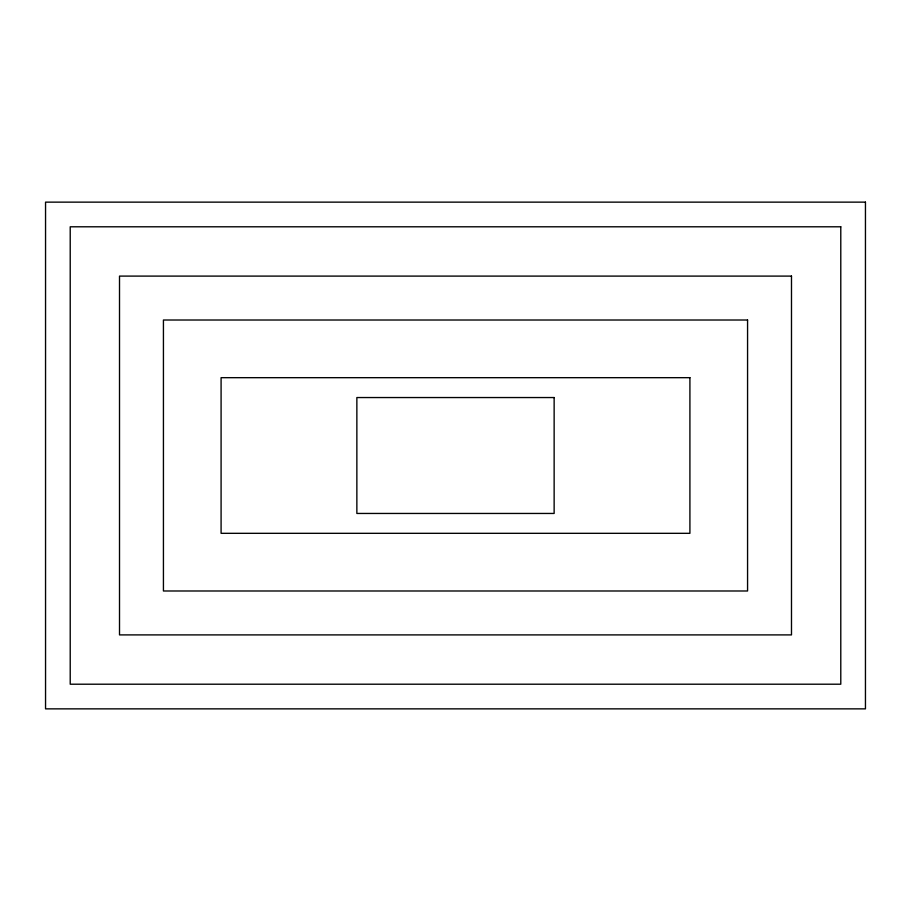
<?xml version="1.0" encoding="UTF-8"?>
<svg xmlns="http://www.w3.org/2000/svg" width="911" height="911" viewBox="0 0 911 911"><rect width="100%" height="100%" fill="white"/><g stroke="black" fill="none" stroke-linecap="round" stroke-linejoin="round"><path stroke-width="1.37" d="M865.45 202.14L45.55 202.14L45.55 708.86L865.45 708.86L865.45 202.14M840.785 226.793L70.215 226.793L70.215 684.207L840.785 684.207L840.785 226.793M791.488 276.101L119.512 276.101L119.512 634.899L791.488 634.899L791.488 276.101M747.567 320.012L163.433 320.012L163.433 590.988L747.567 590.988L747.567 320.012M689.912 377.678L221.088 377.678L221.088 533.322L689.912 533.322L689.912 377.678M554.139 397.549L356.861 397.549L356.861 513.451L554.139 513.451L554.139 397.549"/></g></svg>
